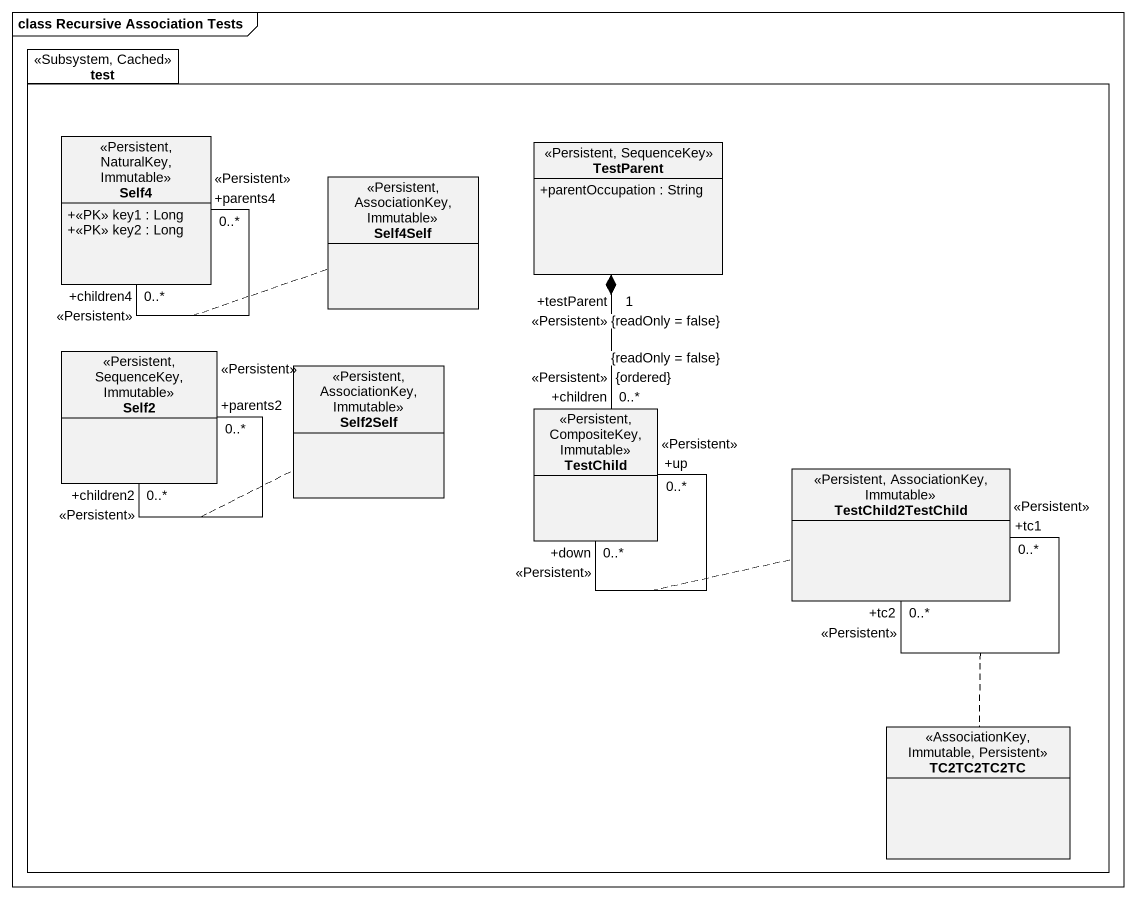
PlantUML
@startuml
mainframe class Recursive Association Tests
hide circle
hide empty members
skinparam classAttributeIconSize 0
package test <<Subsystem, Cached>> {
  class Self4 <<Persistent, NaturalKey, Immutable>> {
    +<<PK>> key1 : Long
    +<<PK>> key2 : Long
  }
  class TestParent <<Persistent, SequenceKey>> {
    +parentOccupation : String
  }
  class Self4Self <<Persistent, AssociationKey, Immutable>>
  class Self2 <<Persistent, SequenceKey, Immutable>>
  class Self2Self <<Persistent, AssociationKey, Immutable>>
  class TestChild <<Persistent, CompositeKey, Immutable>>
  class TestChild2TestChild <<Persistent, AssociationKey, Immutable>>
  class TC2TC2TC2TC <<AssociationKey, Immutable, Persistent>>
}
Self4 "+children4\n0..*\n<<Persistent>>" -- "+parents4\n0..*\n<<Persistent>>" Self4
(Self4, Self4) .. Self4Self
TestParent "+testParent\n1\n{readOnly = false}\n<<Persistent>>" *-- "+children\n0..*\n{ordered}\n{readOnly = false}\n<<Persistent>>" TestChild
Self2 "+children2\n0..*\n<<Persistent>>" -- "+parents2\n0..*\n<<Persistent>>" Self2
(Self2, Self2) .. Self2Self
TestChild "0..*\n+down\n<<Persistent>>" -- "0..*\n+up\n<<Persistent>>" TestChild
(TestChild, TestChild) .. TestChild2TestChild
TestChild2TestChild "0..*\n+tc2\n<<Persistent>>" -- "0..*\n+tc1\n<<Persistent>>" TestChild2TestChild
(TestChild2TestChild, TestChild2TestChild) .. TC2TC2TC2TC
@enduml
